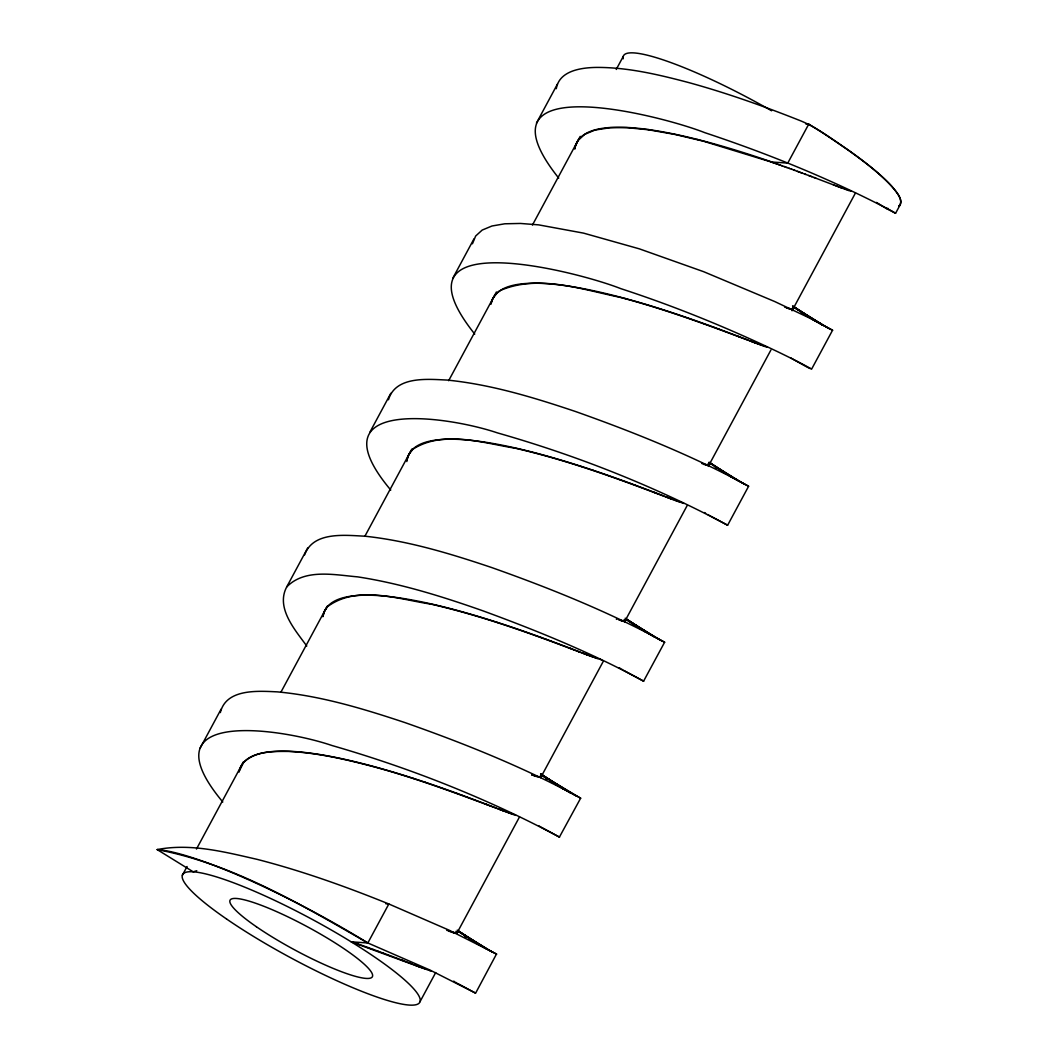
<?xml version="1.0" encoding="UTF-8"?>
<svg xmlns="http://www.w3.org/2000/svg" width="1058" height="1058" viewBox="0 0 1058 1058"><rect width="100%" height="100%" fill="white"/><g stroke="black" fill="none" stroke-linecap="round" stroke-linejoin="round"><path stroke-width="1.5" d="M220.342 712.589C226.134 688.441 258.073 690.98 277.302 691.866C321.037 695.886 363.37 708.767 404.883 722.561C465.044 743.695 524.596 767.658 580.67 798.168M556.283 88.687C559.219 70.621 581.305 67.659 596.262 67.421C627.711 67.223 658.605 74.629 688.837 82.603C726.436 92.945 763.254 105.998 799.491 120.374C817.08 127.264 832.011 139.365 847.696 149.707C863.288 160.909 878.907 172.401 891.973 186.565C895.875 191.63 904.577 199.883 898.784 206.35M322.862 616.721L324.422 611.352L327.398 606.737A140.873 51.22 27 0 1 328.919 605.07A140.608 50.969 26.5 0 1 330.704 603.549A140.608 50.771 25.9 0 1 332.701 602.161A140.873 50.599 25.4 0 1 334.923 600.891A140.873 50.295 24.9 0 1 337.343 599.754A140.608 49.832 24.3 0 1 339.988 598.749A140.608 49.409 23.8 0 1 342.845 597.863A140.873 49.038 23.3 0 1 345.887 597.109A140.873 48.523 22.8 0 1 349.14 596.474A140.608 47.861 22.3 0 1 352.579 595.971A140.608 47.24 21.9 0 1 356.215 595.588A140.873 46.671 21.4 0 1 360.024 595.323A140.873 45.957 20.9 0 1 364.005 595.191A140.608 45.11 20.5 0 1 368.158 595.178A140.608 44.317 20.1 0 1 372.482 595.27A140.873 43.563 19.7 0 1 376.952 595.482A140.873 42.677 19.3 0 1 381.568 595.813A140.608 41.685 19 0 1 386.342 596.249A140.608 40.733 18.6 0 1 391.235 596.791A140.873 39.82 18.3 0 1 396.247 597.453A140.873 38.789 18 0 1 401.379 598.193A140.608 37.665 17.8 0 1 406.629 599.053A140.608 36.58 17.5 0 1 411.972 599.992A140.873 35.549 17.3 0 1 417.394 601.023A140.873 34.411 17.1 0 1 422.909 602.134A140.608 33.182 16.9 0 1 428.503 603.338A140.608 32.018 16.7 0 1 434.137 604.621A140.873 30.88 16.6 0 1 439.837 605.97A140.873 29.664 16.4 0 1 445.59 607.398A140.608 28.381 16.3 0 1 451.369 608.879A140.608 27.151 16.3 0 1 457.162 610.426A140.873 25.961 16.2 0 1 462.981 612.027A140.873 24.704 16.2 0 1 468.8 613.68A140.608 23.395 16.2 0 1 474.619 615.372A140.608 22.152 16.2 0 1 480.425 617.105A140.873 20.935 16.2 0 1 486.204 618.877A140.873 19.679 16.3 0 1 491.957 620.676A140.608 18.383 16.3 0 1 497.67 622.501M574.811 148.794L575.01 147.657M388.458 399.765C395.56 375.841 427.498 379.174 447.098 380.06C491.071 384.451 533.616 397.464 575.34 411.456C634.641 432.457 693.347 456.117 748.628 486.217L727.64 525.218C654.638 486.244 577.033 455.575 497.458 432.894C446.701 415.688 312.335 396.525 390.772 490.066M472.437 243.79L475.65 236.027L482.184 230.075L491.957 226.002L504.785 223.793L520.443 223.45L538.641 224.865L583.566 233.13L639.323 248.842L703.663 271.694L774.694 301.53L809.912 318.207L832.62 330.255L826.034 326.948M239.082 771.56L243.419 762.712A140.873 51.22 27 0 1 244.927 761.046A140.608 50.969 26.5 0 1 246.712 759.525A140.608 50.771 25.9 0 1 248.723 758.136A140.873 50.599 25.4 0 1 250.931 756.867A140.873 50.295 24.9 0 1 253.365 755.729A140.608 49.832 24.3 0 1 256.01 754.724A140.608 49.409 23.8 0 1 258.853 753.838A140.873 49.038 23.3 0 1 261.908 753.084M407.052 459.608L408.891 454.398L412.964 449.134A140.608 50.969 26.5 0 1 414.683 447.574A140.608 50.771 25.9 0 1 416.68 446.185A140.873 50.599 25.4 0 1 418.902 444.929A140.873 50.295 24.9 0 1 421.335 443.778A140.608 49.832 24.3 0 1 423.98 442.773A140.608 49.409 23.8 0 1 426.824 441.887A140.873 49.038 23.3 0 1 429.879 441.133A140.873 48.523 22.8 0 1 433.119 440.498A140.608 47.861 22.3 0 1 436.57 439.996A140.608 47.24 21.9 0 1 440.194 439.612A140.873 46.671 21.4 0 1 444.003 439.348A140.873 45.957 20.9 0 1 447.997 439.215A140.608 45.11 20.5 0 1 452.15 439.202A140.608 44.317 20.1 0 1 456.461 439.295A140.873 43.563 19.7 0 1 460.931 439.506A140.873 42.677 19.3 0 1 465.56 439.837A140.608 41.685 19 0 1 470.321 440.273A140.608 40.733 18.6 0 1 475.214 440.829A140.873 39.82 18.3 0 1 480.226 441.477A140.873 38.789 18 0 1 485.371 442.218A140.608 37.665 17.8 0 1 490.608 443.077A140.608 36.58 17.5 0 1 495.951 444.016A140.873 35.549 17.3 0 1 501.386 445.048A140.873 34.411 17.1 0 1 506.901 446.159A140.608 33.182 16.9 0 1 512.482 447.362A140.608 32.018 16.7 0 1 518.129 448.645A140.873 30.88 16.6 0 1 523.829 449.994A140.873 29.664 16.4 0 1 529.569 451.422A140.608 28.381 16.3 0 1 535.348 452.903A140.608 27.151 16.3 0 1 541.154 454.451A140.873 25.961 16.2 0 1 546.96 456.051A140.873 24.704 16.2 0 1 552.792 457.704A140.608 23.395 16.2 0 1 558.611 459.397A140.608 22.152 16.2 0 1 564.403 461.129A140.873 20.935 16.2 0 1 570.196 462.901A140.873 19.679 16.3 0 1 575.936 464.7A140.608 18.383 16.3 0 1 581.649 466.525M491.031 303.633L492.869 298.422L496.943 293.159A140.608 50.969 26.5 0 1 498.662 291.598L500.765 290.276A140.873 50.599 25.4 0 1 502.881 288.953A140.873 50.295 24.9 0 1 505.314 287.816A140.608 49.832 24.3 0 1 507.959 286.797A140.608 49.409 23.8 0 1 510.802 285.911A140.873 49.038 23.3 0 1 513.857 285.157A140.873 48.523 22.8 0 1 517.111 284.523A140.608 47.861 22.3 0 1 520.549 284.02A140.608 47.24 21.9 0 1 524.173 283.637A140.873 46.671 21.4 0 1 527.995 283.385A140.873 45.957 20.9 0 1 531.976 283.24A140.608 45.11 20.5 0 1 536.128 283.227A140.608 44.317 20.1 0 1 540.453 283.319A140.873 43.563 19.7 0 1 544.923 283.531A140.873 42.677 19.3 0 1 549.538 283.861A140.608 41.685 19 0 1 554.299 284.298A140.608 40.733 18.6 0 1 559.193 284.853A140.873 39.82 18.3 0 1 564.218 285.501A140.873 38.789 18 0 1 569.349 286.242A140.608 37.665 17.8 0 1 574.6 287.102A140.608 36.58 17.5 0 1 579.943 288.041A140.873 35.549 17.3 0 1 585.365 289.072A140.873 34.411 17.1 0 1 590.88 290.196A140.608 33.182 16.9 0 1 596.461 291.386A140.608 32.018 16.7 0 1 602.108 292.669A140.873 30.88 16.6 0 1 607.808 294.018A140.873 29.664 16.4 0 1 613.547 295.447A140.608 28.381 16.3 0 1 619.327 296.928A140.608 27.151 16.3 0 1 625.133 298.475M304.638 554.881C313.075 531.222 344.987 535.269 364.97 536.208C408.282 540.823 450.219 553.612 491.362 567.432C550.649 588.433 609.355 612.093 664.649 642.193M795.034 360.368C798.605 362.286 809.992 369.017 810.798 368.673C800.694 362.894 790.194 357.829 779.746 352.711C728.208 328.006 675.163 306.37 620.821 288.649C576.306 271.06 385.522 222.154 474.751 334.09M369.824 432.299L390.812 393.298M452.996 277.857L473.984 238.857M306.78 646.041C295.063 629.88 275.569 607.953 286.692 586.965L307.68 547.978M536.472 123.045L557.473 84.045M200.121 748.138L221.109 709.138M182.373 875.23L187.068 866.502M196.471 849.045L243.459 761.773M281.044 691.958L327.253 606.155M364.838 536.34L411.826 449.068M448.645 380.708L496.414 291.982M532.439 225.076L580.207 136.363M616.232 69.458L623.281 56.365M425.7 969.273L351.19 941.845L367.84 942.969L388.841 903.982L449.306 930.273L496.678 954.144L490.092 950.838M898.943 206.231A179.556 29.333 28.3 0 0 808.762 124.103L787.76 163.104L771.11 161.967L703.398 141.19L675.07 134.472L648.475 129.764L626.918 127.648L610.281 127.687L594.966 130.055L584.757 134.3A140.608 50.771 25.9 0 0 582.641 135.636A140.608 50.969 26.5 0 0 580.868 137.143A140.873 51.22 27 0 0 579.308 138.783A140.873 51.313 27.6 0 0 577.972 140.555L575.274 146.559A140.873 51.273 29.3 0 1 575.975 144.457A140.608 51.247 28.7 0 1 576.861 142.446A140.608 51.26 28.2 0 1 577.972 140.555L584.757 134.3A140.873 50.599 25.4 0 1 586.873 132.977A140.873 50.295 24.9 0 1 589.306 131.84A140.608 49.832 24.3 0 1 591.938 130.822A140.608 49.409 23.8 0 1 594.794 129.936A140.873 49.038 23.3 0 1 597.836 129.182A140.873 48.523 22.8 0 1 601.089 128.547A140.608 47.861 22.3 0 1 604.528 128.044A140.608 47.24 21.9 0 1 608.165 127.661A140.873 46.671 21.4 0 1 611.974 127.41A140.873 45.957 20.9 0 1 615.954 127.264A140.608 45.11 20.5 0 1 620.12 127.251A140.608 44.317 20.1 0 1 624.432 127.344A140.873 43.563 19.7 0 1 628.902 127.568A140.873 42.677 19.3 0 1 633.53 127.886A140.608 41.685 19 0 1 638.291 128.335A140.608 40.733 18.6 0 1 643.185 128.878A140.873 39.82 18.3 0 1 648.197 129.526M420.052 1001.635L435.711 972.553M456.858 933.275L519.518 816.921M540.651 777.656L603.311 661.29M624.458 622.025L687.105 505.671M708.252 466.393L770.898 350.039M792.045 310.761L855.486 192.953M385.813 903.77L388.841 903.982C345.807 886.564 301.966 870.879 256.975 859.321C224.521 851.928 190.519 843.054 157.166 849.587A179.556 29.333 28.3 0 1 367.84 942.969L429.971 970.041L475.624 993.145L496.506 953.999M540.995 827.105L559.404 837.103L580.644 798.182M811.579 369.189L832.58 330.202M895.597 213.266L900.265 204.604M286.692 586.965C304.717 568.331 334.54 574.904 357.604 576.861C400.466 583.421 442.032 596.447 482.845 610.797C537.768 630.938 592.282 653.09 643.648 681.193M498.754 291.651L496.943 293.159A140.873 51.22 27 0 0 495.329 294.759A140.873 51.313 27.6 0 0 493.993 296.531A140.608 51.26 28.2 0 0 492.883 298.422A140.608 51.247 28.7 0 0 491.996 300.432A140.873 51.273 29.3 0 0 491.335 302.562A140.873 51.154 29.8 0 0 491.018 304.043M196.788 870.734L193.178 871.805L157.166 849.587C233.21 864.002 301.49 904.868 367.84 942.969M888.27 208.505L886.168 208.413L876.474 202.422M805.733 123.905L808.762 124.103M748.561 486.23L739.198 481.364M727.573 525.218L712.047 516.912M601.724 659.901L600.56 659.597M536.895 776.387L540.651 777.114L540.797 775.964M704.152 464.224L708.622 465.176L708.754 464.012M683.878 503.436L682.37 502.973M515.18 815.163L515.907 815.374M850.341 191.022L851.121 191.26L850.143 190.956M619.38 619.948L624.365 621.152L624.775 619.988M451.422 931.9L456.672 933.09L456.567 931.648M431.201 971.138L429.588 970.622M559.523 837.143C487.897 798.711 410.398 768.134 331.908 745.493C281.587 728.301 143.544 707.128 222.802 802.004M786.517 307.733L792.006 309.187L792.918 308.288M766.362 346.998L764.63 346.429M703.372 463.973L701.652 463.404M598.392 658.949L594.728 657.706M535.401 775.924L533.682 775.355M849.071 190.599L847.18 189.964M513.566 814.647C465.375 796.727 417.328 777.987 367.457 765.093C341.668 758.454 315.443 752.661 288.768 751.445C273.361 751.339 255.071 750.942 243.419 762.712A140.873 51.313 27.6 0 0 242.031 764.458A140.608 51.26 28.2 0 0 240.92 766.336A140.608 51.247 28.7 0 0 240.047 768.346A140.873 51.273 29.3 0 0 239.386 770.475A140.873 51.154 29.8 0 0 239.068 771.97M450.589 931.622L448.751 931.014M848.622 190.453L846.678 189.779M784.679 307.111L785.631 307.428M679.712 502.074L680.651 502.405M771.771 162.191L771.11 161.967L775.051 163.329M772.419 162.416L782.126 165.815M775.699 163.554L776.995 164.016M763.691 346.098C716.16 328.218 668.63 309.968 619.406 297.166C581.239 289.297 538.641 274.326 500.765 290.276A140.608 50.771 25.9 0 0 498.662 291.598M531.738 774.681L532.729 775.038M426.758 969.657L427.749 970.001M780.222 165.141L778.291 164.466M781.492 165.59L784.652 166.714M678.707 501.73L674.171 500.09M446.701 930.286L447.759 930.656M784.031 166.49L787.152 167.6M845.884 189.501L845.077 189.21M786.53 167.389L789.612 168.487M843.94 188.8L845.62 189.408M593.67 657.335L578.62 651.715M789.004 168.275L792.045 169.373M791.437 169.148L795.034 170.457M793.844 170.021L809.701 175.879M797.388 171.317L799.134 171.965M843.358 188.588L840.555 187.557M800.284 172.388L802.004 173.023M841.189 187.795L838.187 186.671M804.807 174.054L805.905 174.464M672.901 499.627L657.454 493.782M808.629 175.483L814.409 177.651M835.291 185.573L837.486 186.406M810.772 176.276L811.817 176.673M836.759 186.129L838.531 186.803M815.414 178.035L835.661 185.719M813.893 177.453L815.916 178.22M833.373 184.859L834.154 185.15M658.631 494.231C611.802 476.338 564.403 459.503 515.484 448.248C482.58 442.971 443.461 429.879 412.964 449.134A140.873 51.22 27 0 0 411.337 450.734A140.873 51.313 27.6 0 0 410.001 452.507A140.608 51.26 28.2 0 0 408.891 454.398A140.608 51.247 28.7 0 0 408.004 456.408A140.873 51.273 29.3 0 0 407.343 458.537A140.873 51.154 29.8 0 0 407.039 460.018M579.162 651.913C530.851 633.411 481.985 615.835 431.492 604.224C398.284 599.225 357.115 584.651 327.398 606.737A140.873 51.313 27.6 0 0 326.023 608.482A140.608 51.26 28.2 0 0 324.912 610.373A140.608 51.247 28.7 0 0 324.026 612.37A140.873 51.273 29.3 0 0 323.364 614.5M580.392 798.102L540.783 774.469L574.719 795.206M475.412 993.065L458.074 983.675M661.845 640.897L664.636 642.206L643.581 681.193L623.903 670.508M659.875 639.865L661.409 640.672M576.438 796.132L575.314 795.537M659.306 639.561L654.426 636.903M890.823 210.463C831.191 179.318 768.637 153.846 704.813 132.673C660.285 115.084 469.514 66.178 558.73 178.114M489.431 950.481L486.455 948.854M891.246 210.687L895.544 213.266L886.168 208.413M823.944 325.811L824.671 326.208M792.587 305.974L823.177 325.388L819.831 323.536M738.405 480.927L734.001 478.467M653.606 636.44L647.033 632.737M485.635 948.391L482.99 946.91M567.881 791.45L571.227 793.315L540.638 773.901M817.993 322.492L818.932 323.021M566.982 790.948L561.996 788.104M481.086 945.839L482.051 946.381M817.014 321.936L812.861 319.556M732.043 477.343L733.035 477.912M710.024 515.749L711.042 516.344M457.611 930.683L480.094 945.27M792.945 359.178L794.003 359.786M729.954 476.153L731.012 476.761L709.177 462.227M707.881 514.532L708.966 515.153M644.891 631.507L645.975 632.129M455.932 982.446L457.016 983.067M790.749 357.908L791.86 358.556M560.912 787.483L558.664 786.187M538.8 825.835L539.911 826.47M475.822 942.81L476.933 943.458M811.75 318.921L808.259 316.884M621.654 669.198L622.792 669.859M453.684 981.15L454.821 981.811M704.469 512.548L705.633 513.223M641.479 629.523L642.642 630.211M473.508 941.475L474.685 942.162M724.267 472.86L725.471 473.561M619.287 667.823L620.491 668.524M639.072 628.121L640.288 628.836M555.093 784.097L556.31 784.811M805.799 315.443L807.042 316.17M471.101 940.073L468.588 938.591M720.538 470.665L721.807 471.418M551.271 781.849L552.567 782.616L549.935 780.764L552.567 782.616M801.898 313.128L803.22 313.922M632.591 624.273L633.94 625.08M464.621 936.224L465.97 937.031M715.195 467.477L716.57 468.31M545.835 778.595L547.237 779.429M792.733 306.555L828.89 328.469M708.741 462.531L744.911 484.445M626.151 619.34L660.919 640.421M458.193 931.291L492.962 952.372M792.707 306.595L823.177 325.388M626.124 619.393L655.206 637.339L626.019 618.811M458.154 931.344L487.249 949.29L458.048 930.749M709.997 462.835L737.81 480.477M793.54 306.794L815.004 320.786L793.156 306.251M709.561 462.769L731.012 476.761M625.569 618.732L645.684 631.864L625.199 618.203M541.59 774.707L563.041 788.713L541.207 774.178M457.228 930.141L479.062 944.688M540.651 774.337L547.277 778.926L542.053 775.236M627.354 620.186L633.927 624.789M771.877 162.006A140.608 13.503 16.9 0 0 766.468 160.155A140.873 14.733 16.7 0 0 760.927 158.29A140.873 15.949 16.6 0 0 755.306 156.425A140.608 17.153 16.4 0 0 749.633 154.574A140.608 18.383 16.3 0 0 743.919 152.749A140.873 19.679 16.3 0 0 738.167 150.95A140.873 20.935 16.2 0 0 732.387 149.178A140.608 22.152 16.2 0 0 726.568 147.446A140.608 23.395 16.2 0 0 720.749 145.753A140.873 24.704 16.2 0 0 714.93 144.1A140.873 25.961 16.2 0 0 709.111 142.499A140.608 27.151 16.3 0 0 703.305 140.952A140.608 28.381 16.3 0 0 697.526 139.471M352.023 941.911A139.934 12.26 17.1 0 1 357.326 943.749A141.375 11.215 17.3 0 1 362.643 945.614A141.679 10.077 17.5 0 1 367.867 947.479M367.999 947.532A140.859 8.9 17.7 0 1 372.985 949.33M373.196 949.41A140.185 7.776 18 0 1 378.037 951.182M378.328 951.274A140.37 6.732 18.3 0 1 383.022 953.02M383.419 953.152A140.516 5.687 18.6 0 1 387.969 954.845M388.524 955.057A140.621 4.682 18.9 0 1 392.902 956.697M393.682 957.001A140.873 3.716 19.2 0 1 397.887 958.588M399.236 959.09A141.111 2.777 19.6 0 1 403.23 960.611M409.472 962.992A141.005 1.878 20 0 0 405.756 961.563A140.833 1.309 21.6 0 1 402.41 960.28M415.794 965.412A140.582 1.018 20.3 0 1 418.981 966.628M412.197 964.01A140.621 1.997 22 0 1 409.089 962.833M416.601 965.69A140.648 2.632 22.5 0 1 413.718 964.592M420.092 966.999A140.899 3.227 22.9 0 1 417.407 965.994M423.055 968.096A140.886 3.769 23.4 0 1 420.595 967.184M425.633 969.035A140.595 4.258 23.9 0 1 424.906 968.771M429.786 970.464A140.859 5.105 24.8 0 1 428.622 970.067M261.908 753.084A140.873 48.523 22.8 0 1 265.161 752.45A140.608 47.861 22.3 0 1 268.6 751.947A140.608 47.24 21.9 0 1 272.223 751.564A140.873 46.671 21.4 0 1 276.032 751.299A140.873 45.957 20.9 0 1 280.026 751.167A140.608 45.11 20.5 0 1 284.179 751.154A140.608 44.317 20.1 0 1 288.503 751.246A140.873 43.563 19.7 0 1 292.973 751.458A140.873 42.677 19.3 0 1 297.589 751.788A140.608 41.685 19 0 1 302.35 752.225A140.608 40.733 18.6 0 1 307.243 752.767A140.873 39.82 18.3 0 1 312.269 753.415A140.873 38.789 18 0 1 317.4 754.169A140.608 37.665 17.8 0 1 322.65 755.015A140.608 36.58 17.5 0 1 327.98 755.967A140.873 35.549 17.3 0 1 333.415 756.999A140.873 34.411 17.1 0 1 338.93 758.11A140.608 33.182 16.9 0 1 344.511 759.313A140.608 32.018 16.7 0 1 350.158 760.596A140.873 30.88 16.6 0 1 355.858 761.945A140.873 29.664 16.4 0 1 361.598 763.373A140.608 28.381 16.3 0 1 367.377 764.855A140.608 27.151 16.3 0 1 373.183 766.402A140.873 25.961 16.2 0 1 379.002 768.002A140.873 24.704 16.2 0 1 384.821 769.655A140.608 23.395 16.2 0 1 390.64 771.348A140.608 22.152 16.2 0 1 396.446 773.081A140.873 20.935 16.2 0 1 402.225 774.853A140.873 19.679 16.3 0 1 407.978 776.651A140.608 18.383 16.3 0 1 413.678 778.476M413.704 778.476A140.608 17.153 16.4 0 1 419.338 780.315A140.873 15.949 16.6 0 1 424.946 782.166M424.985 782.179A140.873 14.733 16.7 0 1 430.487 784.031A140.608 13.503 16.9 0 1 435.949 785.909M436.015 785.935A140.608 12.312 17.1 0 1 441.331 787.774M441.424 787.813A140.873 11.175 17.3 0 1 446.635 789.652M446.754 789.691A140.873 10.025 17.5 0 1 451.859 791.516M452.004 791.569A140.608 8.887 17.7 0 1 456.977 793.355M457.188 793.434A140.608 7.79 18 0 1 462.029 795.206M462.306 795.312A140.873 6.745 18.3 0 1 467.014 797.044M467.398 797.177A140.873 5.7 18.6 0 1 471.934 798.869M472.463 799.068A140.608 4.682 18.9 0 1 476.841 800.708M477.661 801.012A140.608 3.716 19.2 0 1 481.853 802.599M483.215 803.115A140.873 2.777 19.6 0 1 487.209 804.635M489.761 805.601A140.873 1.878 20 0 1 493.478 807.029M499.905 809.476A140.608 1.018 20.3 0 1 503.079 810.692M489.722 805.588A140.873 1.309 21.6 0 1 486.429 804.318M496.202 808.048A140.608 1.997 22 0 1 493.094 806.87M500.579 809.714A140.608 2.632 22.5 0 1 497.696 808.616M504.071 811.023A140.873 3.227 22.9 0 1 501.386 810.018M507.033 812.121A140.873 3.769 23.4 0 1 504.573 811.208M509.612 813.06A140.608 4.258 23.9 0 1 507.377 812.24M511.847 813.84A140.608 4.708 24.3 0 1 509.824 813.126M514.426 814.7A140.873 5.449 25.3 0 1 513.871 814.528M323.047 615.994A140.873 51.154 29.8 0 1 323.193 615.24M497.683 622.501A140.608 17.153 16.4 0 1 503.317 624.339A140.873 15.949 16.6 0 1 508.924 626.191A140.873 14.733 16.7 0 1 514.466 628.068A140.608 13.503 16.9 0 1 519.928 629.933M519.994 629.96A140.608 12.312 17.1 0 1 525.31 631.811A140.873 11.175 17.3 0 1 530.627 633.676M530.746 633.716A140.873 10.025 17.5 0 1 535.837 635.541M535.983 635.594A140.608 8.887 17.7 0 1 540.969 637.392M541.167 637.458A140.608 7.79 18 0 1 546.007 639.23M546.298 639.336A140.873 6.745 18.3 0 1 550.993 641.069M551.377 641.201A140.873 5.7 18.6 0 1 555.926 642.894M556.442 643.092A140.608 4.682 18.9 0 1 560.833 644.732M561.639 645.036A140.608 3.716 19.2 0 1 565.845 646.623M567.194 647.139A140.873 2.777 19.6 0 1 571.188 648.66M573.74 649.625A140.873 1.878 20 0 1 577.456 651.054M583.884 653.5A140.608 1.018 20.3 0 1 587.058 654.73M573.714 649.612A140.873 1.309 21.6 0 1 570.407 648.342M580.181 652.072A140.608 1.997 22 0 1 577.086 650.895M584.571 653.738A140.608 2.632 22.5 0 1 581.675 652.641M588.05 655.047A140.873 3.227 22.9 0 1 585.378 654.042M591.012 656.145A140.873 3.769 23.4 0 1 588.565 655.233M593.591 657.084A140.608 4.258 23.9 0 1 591.356 656.264M595.826 657.864A140.608 4.708 24.3 0 1 593.816 657.15M596.58 658.129A140.873 5.105 24.8 0 1 595.958 657.904M600.415 659.346A140.608 5.713 25.9 0 1 599.965 659.213M406.827 461.553A140.608 50.877 30.4 0 1 406.92 460.785M581.675 466.525A140.608 17.153 16.4 0 1 587.309 468.363A140.873 15.949 16.6 0 1 592.916 470.215M592.956 470.228A140.873 14.733 16.7 0 1 598.444 472.093A140.608 13.503 16.9 0 1 603.906 473.958M603.986 473.984A140.608 12.312 17.1 0 1 609.302 475.836M609.395 475.862A140.873 11.175 17.3 0 1 614.605 477.7M614.724 477.74A140.873 10.025 17.5 0 1 619.829 479.565M619.975 479.618A140.608 8.887 17.7 0 1 624.947 481.416M625.146 481.483A140.608 7.79 18 0 1 629.999 483.255M630.277 483.361A140.873 6.745 18.3 0 1 634.985 485.093M635.355 485.225A140.873 5.7 18.6 0 1 639.905 486.918M640.434 487.116A140.608 4.682 18.9 0 1 644.811 488.756M645.618 489.06A140.608 3.716 19.2 0 1 649.824 490.647M651.186 491.163A140.873 2.777 19.6 0 1 655.18 492.684M657.719 493.65A140.873 1.878 20 0 1 661.448 495.078M667.862 497.524A140.608 1.018 20.3 0 1 671.036 498.754M657.692 493.636A140.873 1.309 21.6 0 1 654.399 492.367M664.159 496.096A140.608 1.997 22 0 1 661.065 494.919M668.55 497.763A140.608 2.632 22.5 0 1 665.654 496.665M672.028 499.072A140.873 3.227 22.9 0 1 669.357 498.067M675.004 500.169A140.873 3.769 23.4 0 1 672.544 499.257M676.856 500.844A140.608 4.258 23.9 0 1 675.348 500.289M679.157 501.664A140.608 4.708 24.3 0 1 677.794 501.175M681.736 502.537A140.873 5.105 24.8 0 1 681.167 502.352M682.913 502.92A140.873 5.449 25.3 0 1 681.841 502.576M625.133 298.475A140.873 25.961 16.2 0 1 630.952 300.075A140.873 24.704 16.2 0 1 636.771 301.728A140.608 23.395 16.2 0 1 642.59 303.421A140.608 22.152 16.2 0 1 648.395 305.154A140.873 20.935 16.2 0 1 654.175 306.926A140.873 19.679 16.3 0 1 659.928 308.724A140.608 18.383 16.3 0 1 665.627 310.549A140.608 17.153 16.4 0 1 671.288 312.388A140.873 15.949 16.6 0 1 676.895 314.252A140.873 14.733 16.7 0 1 682.436 316.117A140.608 13.503 16.9 0 1 687.898 317.982M687.965 318.008A140.608 12.312 17.1 0 1 693.281 319.86A140.873 11.175 17.3 0 1 698.584 321.725M698.703 321.764A140.873 10.025 17.5 0 1 703.808 323.589M703.954 323.642A140.608 8.887 17.7 0 1 708.926 325.441M709.138 325.507A140.608 7.79 18 0 1 713.978 327.279M714.269 327.385A140.873 6.745 18.3 0 1 718.964 329.117M719.347 329.25A140.873 5.7 18.6 0 1 723.897 330.942M724.413 331.141A140.608 4.682 18.9 0 1 728.79 332.794M729.61 333.098A140.608 3.716 19.2 0 1 733.802 334.685M735.165 335.188A140.873 2.777 19.6 0 1 739.158 336.709M745.427 339.102A140.873 1.878 20 0 0 741.711 337.674A140.873 1.309 21.6 0 1 738.378 336.391M751.854 341.549A140.608 1.018 20.3 0 1 755.028 342.779M748.151 340.121A140.608 1.997 22 0 1 745.044 338.944M752.529 341.787A140.608 2.632 22.5 0 1 749.646 340.689M756.02 343.096A140.873 3.227 22.9 0 1 753.349 342.091M758.189 343.903A140.873 3.769 23.4 0 1 756.523 343.281M760.834 344.868A140.608 4.258 23.9 0 1 759.327 344.313M763.797 345.913A140.608 4.708 24.3 0 1 763.149 345.688M765.146 346.376A140.873 5.105 24.8 0 1 763.929 345.966M767.394 347.103A140.873 5.449 25.3 0 1 766.891 346.945M574.891 148.834A140.873 51.154 29.8 0 1 575.155 147.313M648.184 129.526A140.873 38.789 18 0 1 653.328 130.279A140.608 37.665 17.8 0 1 658.579 131.126A140.608 36.58 17.5 0 1 663.921 132.065A140.873 35.549 17.3 0 1 669.344 133.096A140.873 34.411 17.1 0 1 674.859 134.221A140.608 33.182 16.9 0 1 680.453 135.424A140.608 32.018 16.7 0 1 686.1 136.694A140.873 30.88 16.6 0 1 691.8 138.043A140.873 29.664 16.4 0 1 697.539 139.471M623.202 58.812A134.67 21.993 28.3 0 1 771.613 110.786M792.508 308.063A140.873 6.269 29.1 0 1 792.878 308.566A140.608 6.322 28.6 0 1 793.024 308.962A140.608 6.322 28.1 0 1 792.945 309.227A140.873 6.295 27.6 0 1 792.64 309.372A140.873 6.189 27 0 1 792.111 309.386A140.608 6.017 26.5 0 1 791.371 309.306A140.608 5.806 26 0 1 790.419 309.108M790.471 309.121A140.873 5.541 25.5 0 1 789.268 308.804M789.347 308.83A140.873 5.224 25 0 1 787.919 308.407M786.967 308.103A140.608 4.84 24.5 0 1 786.385 307.904M708.146 463.616A140.873 6.163 29.6 0 1 708.516 464.026A140.873 6.269 29.1 0 1 708.886 464.541A140.608 6.322 28.6 0 1 709.045 464.938A140.608 6.322 28.1 0 1 708.966 465.203A140.873 6.295 27.6 0 1 708.662 465.335A140.873 6.189 27 0 1 708.133 465.361A140.608 6.017 26.5 0 1 707.392 465.282A140.608 5.806 26 0 1 706.44 465.084M706.493 465.097A140.873 5.541 25.5 0 1 705.289 464.779M704.443 464.528A140.873 5.224 25 0 1 703.94 464.383M704.046 464.409A140.608 4.84 24.5 0 1 703.517 464.25M624.167 619.591A140.873 6.163 29.6 0 1 624.537 620.001M624.537 620.014A140.873 6.269 29.1 0 1 624.908 620.517A140.608 6.322 28.6 0 1 625.053 620.914A140.608 6.322 28.1 0 1 624.974 621.178A140.873 6.295 27.6 0 1 624.67 621.311A140.873 6.189 27 0 1 624.154 621.337A140.608 6.017 26.5 0 1 623.4 621.244A140.608 5.806 26 0 1 622.448 621.046M622.13 620.98A140.873 5.541 25.5 0 1 621.297 620.755M621.377 620.768A140.873 5.224 25 0 1 620.927 620.649M617.012 619.38A140.873 3.941 23.5 0 1 616.351 619.155M540.374 775.779A140.873 6.163 29.6 0 1 540.545 775.977A140.873 6.269 29.1 0 1 540.929 776.493A140.608 6.322 28.6 0 1 541.074 776.889A140.608 6.322 28.1 0 1 540.995 777.141A140.873 6.295 27.6 0 1 540.691 777.286A140.873 6.189 27 0 1 540.162 777.313A140.608 6.017 26.5 0 1 539.421 777.22A140.608 5.806 26 0 1 538.469 777.022M538.522 777.035A140.873 5.541 25.5 0 1 538.152 776.942M536.948 776.625A140.873 5.224 25 0 1 535.97 776.321M536.075 776.36A140.608 4.84 24.5 0 1 535.56 776.188M534.607 775.884A140.608 4.417 24 0 1 533.404 775.488M455.972 931.318A140.873 6.163 29.6 0 1 456.567 931.953A140.873 6.269 29.1 0 1 456.937 932.468A140.608 6.322 28.6 0 1 457.096 932.852A140.608 6.322 28.1 0 1 457.003 933.116A140.873 6.295 27.6 0 1 456.699 933.262A140.873 6.189 27 0 1 456.183 933.288A140.608 6.017 26.5 0 1 455.443 933.196A140.608 5.806 26 0 1 454.49 932.997M454.543 933.011A140.873 5.541 25.5 0 1 453.34 932.706M453.406 932.72A140.859 5.224 25 0 1 452.493 932.455M452.097 932.336A140.595 4.84 24.5 0 1 451.025 931.992M449.412 931.463A140.595 4.417 24 0 1 448.777 931.238M619.538 620.226A140.608 4.84 24.5 0 1 618.996 620.041M532.359 775.13A140.873 3.941 23.5 0 1 531.685 774.892M226.531 918.979A134.67 21.993 28.3 0 0 418.823 1003.434A134.67 21.993 28.3 0 0 258.271 892.899A134.67 21.993 28.3 0 0 226.531 918.979M256.406 926.755A80.805 13.199 28.3 0 0 371.781 977.433A80.805 13.199 28.3 0 0 275.45 911.11A80.805 13.199 28.3 0 0 256.406 926.755"/></g></svg>
